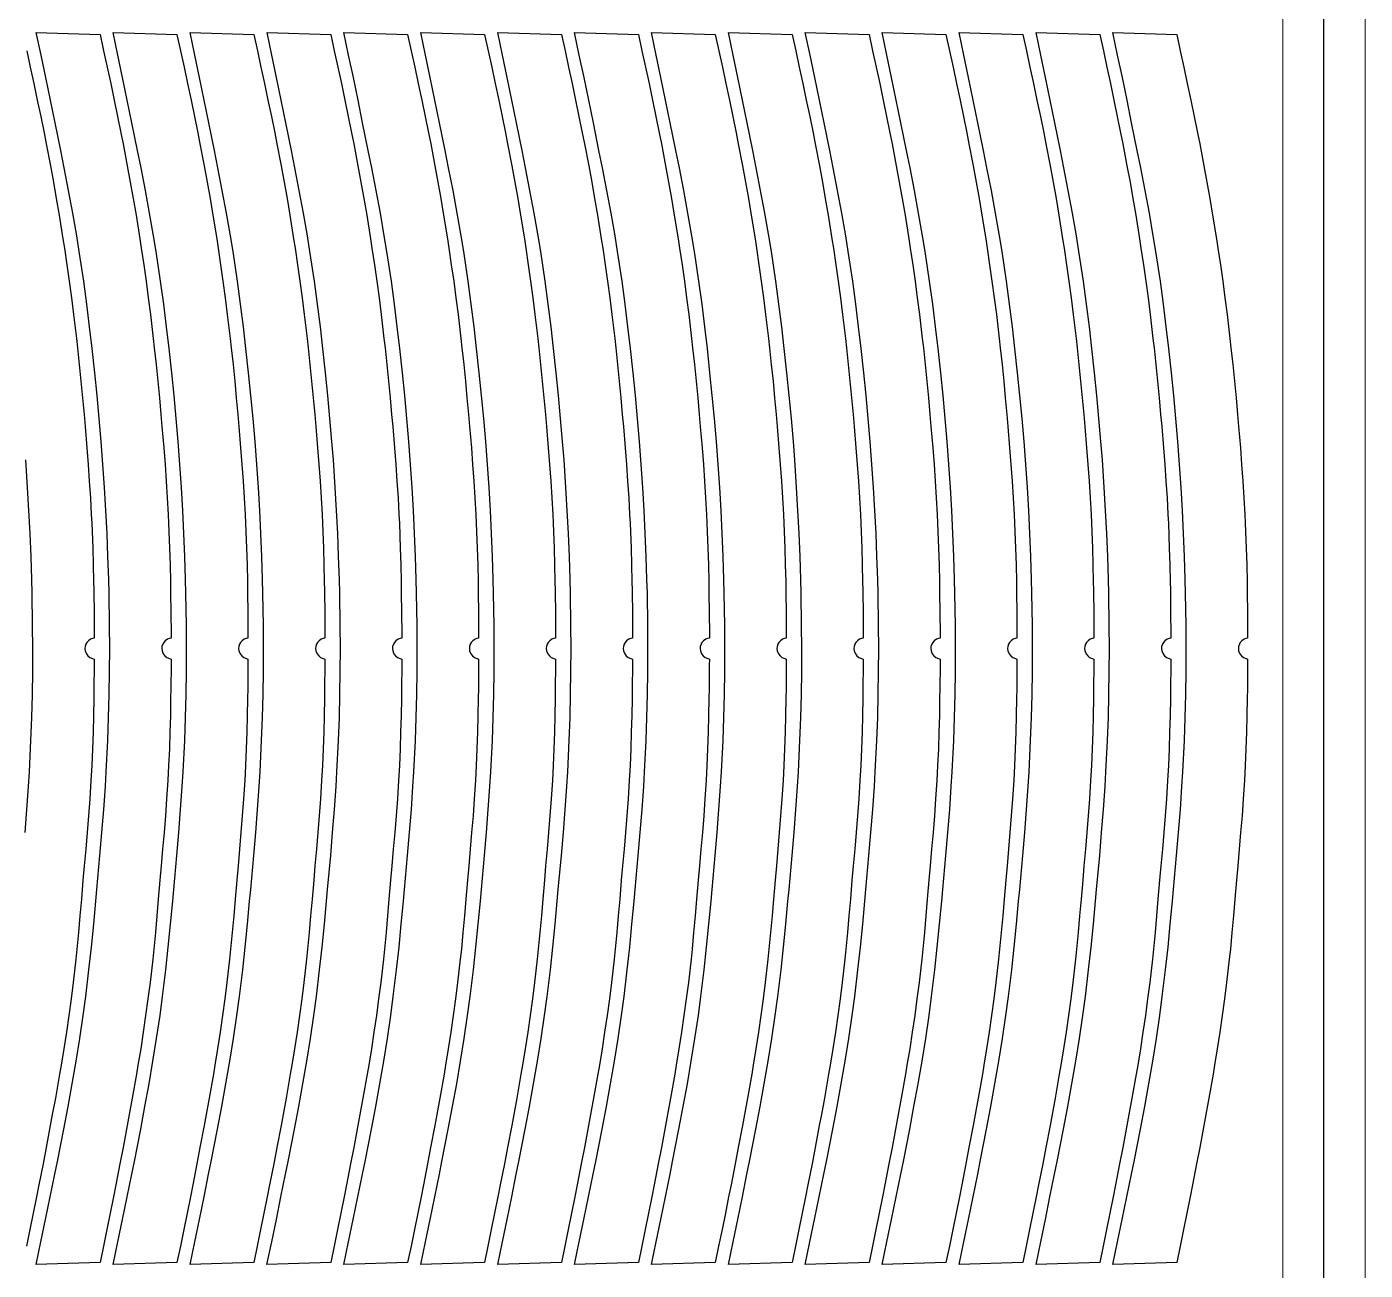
# Model space of a CAD drawing. Header units: millimetres. Extents: x -10628 to 24720, y -21829 to 4032.
# Drawn here: x 8700 to 9349, y -279 to 324 of the extents above; entities that cross this region are included whole.
import ezdxf
from ezdxf.enums import TextEntityAlignment as Align
from ezdxf.lldxf.tags import DXFTag

# ---------------------------------------------------------------- set-up
doc = ezdxf.new("R2010")
doc.units = ezdxf.units.MM
doc.layers.add('layer khung van cnc', color=7, linetype='Continuous', lineweight=25, true_color=0xfbf59b)
doc.layers.add('layer mau', color=7, linetype='Continuous')
doc.styles.add('Text Dim', font='arial.ttf')
tags = doc.linetypes.add('KVVIENMAY', pattern='A,46.311228,-10.280676,["KV VIỀN MÁY",Text Dim,S=10.028098,R=0,X=0,Y=-4.346144],-100.988212', length=157.580116).pattern_tags.tags
tags[6] = DXFTag(74, 10)

# ---------------------------------------------------------------- blocks, each defined once
blk = doc.blocks.new('khung van cnc')
at = {"lineweight": 5}
blk.add_lwpolyline([(-193, -99.44), (-193, 2370.56), (-223, 2400.56), (-1463, 2400.56), (-1493, 2370.56), (-1493, -99.44)], close=True, dxfattribs=at)
at = {"color": 1, "linetype": 'KVVIENMAY'}
blk.add_lwpolyline([(-511.88, -84.44), (-213, -84.44), (-213, 2370.56), (-228, 2385.56), (-1458.01, 2385.56), (-1473, 2370.56), (-1473, -84.44), (-1172.83, -84.44)], dxfattribs=at)
at = {"lineweight": 5}
blk.add_lwpolyline([(-513.55, -69.44), (-233, -69.44), (-233, 2370.56), (-1453, 2370.56), (-1453, -69.44), (-1173, -69.44)], dxfattribs=at)
at = {"layer": 'layer mau'}
for tag, p in [('ÁGF', (-518, -155.91)), ('TENFILE', (-518, -268.86)), ('TENFILE', (-518, -381.81)), ('TENFILE', (-518, -494.76))]:
    blk.add_attdef(tag, text='', height=30, dxfattribs=at).set_placement(p, align=Align.MIDDLE_CENTER)

msp = doc.modelspace()

# ---------------------------------------------------------------- linework, layer by layer
for points in [[(8737.537, 312.019), (8739.259, 304.088), (8740.965, 296.153), (8742.648, 288.214), (8744.3, 280.268), (8745.914, 272.315), (8746.958, 267.037), (8748.996, 256.379), (8750.46, 248.396), (8751.87, 240.403), (8753.227, 232.401), (8755.083, 220.873), (8755.777, 216.37), (8756.97, 208.342), (8758.107, 200.305), (8759.189, 192.261), (8760.217, 184.211), (8761.595, 172.646), (8762.107, 168.089), (8762.972, 160.02), (8763.79, 151.946), (8764.565, 143.867), (8765.301, 135.784), (8765.813, 129.93), (8766.673, 119.609), (8767.3, 111.516), (8767.877, 103.42), (8768.396, 95.321), (8768.847, 87.218), (8769.047, 83.095), (8769.521, 71.001), (8769.754, 62.888), (8769.932, 54.774), (8770.008, 50.448), (8770.156, 38.544), (8770.208, 30.429), (8770.213, 27.217), (8769.381, 27.102), (8768.452, 26.743), (8767.407, 26.037), (8766.641, 25.19), (8766.179, 24.401), (8765.804, 23.261), (8765.707, 22.293), (8765.849, 21.1), (8766.452, 19.655), (8767.218, 18.7), (8768.144, 17.988), (8769.456, 17.44), (8770.203, 17.17), (8770.193, 14.197), (8770.09, 2.851), (8770.022, -2.036), (8769.871, -10.152), (8769.665, -18.266), (8769.393, -26.378), (8769.044, -34.486), (8768.661, -41.693), (8768.081, -50.686), (8767.479, -58.779), (8766.822, -66.868), (8766.129, -74.955), (8765.42, -83.041), (8764.804, -90.096), (8764.022, -99.215), (8763.324, -107.301), (8762.598, -115.384), (8761.82, -123.462), (8761.322, -128.279), (8760.03, -139.593), (8759.01, -147.646), (8757.911, -155.688), (8756.739, -163.721), (8755.498, -171.743), (8754.191, -179.755), (8753.454, -184.109), (8751.403, -195.746), (8749.943, -203.729), (8748.971, -208.963), (8746.953, -219.683), (8745.427, -227.654), (8743.444, -237.812), (8742.298, -243.581), (8740.697, -251.537), (8739.077, -259.489), (8737.445, -267.439), (8735.807, -275.388), (8704.9, -276.347), (8707.171, -265.422), (8709.434, -254.494), (8711.68, -243.561), (8713.9, -232.622), (8715.149, -226.397), (8718.227, -210.714), (8720.303, -199.743), (8722.297, -188.757), (8724.191, -177.755), (8725.967, -166.736), (8727.606, -155.698), (8728.854, -146.49), (8730.418, -133.559), (8731.615, -122.463), (8732.718, -111.355), (8733.761, -100.24), (8734.285, -94.523), (8735.771, -78.003), (8736.719, -66.881), (8737.598, -55.755), (8738.381, -44.623), (8738.818, -37.538), (8739.575, -22.335), (8739.977, -11.18), (8740.256, -0.02), (8740.417, 11.143), (8740.465, 22.309), (8740.406, 33.474), (8740.153, 49.109), (8739.986, 55.801), (8739.632, 66.959), (8739.181, 78.113), (8738.631, 89.261), (8737.98, 100.403), (8737.063, 113.789), (8736.372, 122.666), (8735.418, 133.786), (8734.373, 144.898), (8733.243, 156.003), (8731.966, 167.715), (8730.754, 178.19), (8729.38, 189.268), (8727.893, 200.33), (8725.729, 214.826), (8724.49, 222.389), (8722.565, 233.382), (8720.523, 244.355), (8718.395, 255.314), (8716.722, 263.71), (8713.988, 277.199), (8711.741, 288.132), (8709.474, 299.06), (8707.194, 309.985), (8704.907, 320.909), (8735.807, 319.949)], [(8774.809, 312.019), (8776.531, 304.088), (8778.237, 296.153), (8779.92, 288.214), (8781.572, 280.268), (8783.186, 272.315), (8784.23, 267.037), (8786.269, 256.379), (8787.732, 248.396), (8789.142, 240.403), (8790.499, 232.401), (8792.356, 220.873), (8793.049, 216.37), (8794.242, 208.342), (8795.379, 200.305), (8796.462, 192.261), (8797.489, 184.211), (8798.867, 172.646), (8799.379, 168.089), (8800.244, 160.02), (8801.062, 151.946), (8801.837, 143.867), (8802.573, 135.784), (8803.085, 129.93), (8803.945, 119.609), (8804.572, 111.516), (8805.15, 103.42), (8805.668, 95.321), (8806.119, 87.218), (8806.319, 83.095), (8806.793, 71.001), (8807.026, 62.888), (8807.204, 54.774), (8807.28, 50.448), (8807.428, 38.544), (8807.48, 30.429), (8807.485, 27.217), (8806.654, 27.102), (8805.724, 26.743), (8804.679, 26.037), (8803.913, 25.19), (8803.451, 24.401), (8803.077, 23.261), (8802.98, 22.293), (8803.121, 21.1), (8803.725, 19.655), (8804.49, 18.7), (8805.416, 17.988), (8806.728, 17.44), (8807.475, 17.17), (8807.465, 14.197), (8807.362, 2.851), (8807.294, -2.036), (8807.143, -10.152), (8806.937, -18.266), (8806.665, -26.378), (8806.316, -34.486), (8805.933, -41.693), (8805.353, -50.686), (8804.751, -58.779), (8804.094, -66.868), (8803.401, -74.955), (8802.692, -83.041), (8802.076, -90.096), (8801.294, -99.215), (8800.596, -107.301), (8799.87, -115.384), (8799.092, -123.462), (8798.594, -128.279), (8797.302, -139.593), (8796.282, -147.646), (8795.183, -155.688), (8794.011, -163.721), (8792.77, -171.743), (8791.463, -179.755), (8790.726, -184.109), (8788.675, -195.746), (8787.216, -203.729), (8786.243, -208.963), (8784.225, -219.683), (8782.699, -227.654), (8780.717, -237.812), (8779.571, -243.581), (8777.969, -251.537), (8776.349, -259.489), (8774.717, -267.439), (8773.08, -275.388), (8742.173, -276.347), (8744.444, -265.422), (8746.706, -254.494), (8748.952, -243.561), (8751.172, -232.622), (8752.421, -226.397), (8755.5, -210.714), (8757.576, -199.743), (8759.57, -188.757), (8761.463, -177.755), (8763.239, -166.736), (8764.878, -155.698), (8766.126, -146.49), (8767.69, -133.559), (8768.888, -122.463), (8769.991, -111.355), (8771.033, -100.24), (8771.557, -94.523), (8773.043, -78.003), (8773.991, -66.881), (8774.87, -55.755), (8775.653, -44.623), (8776.09, -37.538), (8776.847, -22.335), (8777.25, -11.18), (8777.529, -0.02), (8777.689, 11.143), (8777.737, 22.309), (8777.678, 33.474), (8777.425, 49.109), (8777.258, 55.801), (8776.904, 66.959), (8776.453, 78.113), (8775.903, 89.261), (8775.252, 100.403), (8774.335, 113.789), (8773.644, 122.666), (8772.69, 133.786), (8771.645, 144.898), (8770.515, 156.003), (8769.239, 167.715), (8768.026, 178.19), (8766.652, 189.268), (8765.165, 200.33), (8763.001, 214.826), (8761.762, 222.389), (8759.837, 233.382), (8757.795, 244.355), (8755.667, 255.314), (8753.994, 263.71), (8751.261, 277.199), (8749.013, 288.132), (8746.746, 299.06), (8744.466, 309.985), (8742.179, 320.909), (8773.08, 319.949)], [(8812.081, 312.019), (8813.803, 304.088), (8815.509, 296.153), (8817.192, 288.214), (8818.844, 280.268), (8820.458, 272.315), (8821.502, 267.037), (8823.541, 256.379), (8825.004, 248.396), (8826.414, 240.403), (8827.771, 232.401), (8829.628, 220.873), (8830.321, 216.37), (8831.514, 208.342), (8832.651, 200.305), (8833.734, 192.261), (8834.761, 184.211), (8836.139, 172.646), (8836.651, 168.089), (8837.517, 160.02), (8838.334, 151.946), (8839.109, 143.867), (8839.845, 135.784), (8840.357, 129.93), (8841.217, 119.609), (8841.844, 111.516), (8842.422, 103.42), (8842.94, 95.321), (8843.391, 87.218), (8843.591, 83.095), (8844.065, 71.001), (8844.299, 62.888), (8844.476, 54.774), (8844.552, 50.448), (8844.7, 38.544), (8844.752, 30.429), (8844.757, 27.217), (8843.926, 27.102), (8842.996, 26.743), (8841.952, 26.037), (8841.186, 25.19), (8840.723, 24.401), (8840.349, 23.261), (8840.252, 22.293), (8840.393, 21.1), (8840.997, 19.655), (8841.762, 18.7), (8842.689, 17.988), (8844, 17.44), (8844.747, 17.17), (8844.737, 14.197), (8844.634, 2.851), (8844.566, -2.036), (8844.416, -10.152), (8844.21, -18.266), (8843.937, -26.378), (8843.588, -34.486), (8843.205, -41.693), (8842.625, -50.686), (8842.023, -58.779), (8841.366, -66.868), (8840.673, -74.955), (8839.964, -83.041), (8839.348, -90.096), (8838.566, -99.215), (8837.868, -107.301), (8837.142, -115.384), (8836.364, -123.462), (8835.866, -128.279), (8834.574, -139.593), (8833.554, -147.646), (8832.456, -155.688), (8831.284, -163.721), (8830.042, -171.743), (8828.735, -179.755), (8827.998, -184.109), (8825.947, -195.746), (8824.488, -203.729), (8823.515, -208.963), (8821.497, -219.683), (8819.971, -227.654), (8817.989, -237.812), (8816.843, -243.581), (8815.241, -251.537), (8813.621, -259.489), (8811.99, -267.439), (8810.352, -275.388), (8779.445, -276.347), (8781.716, -265.422), (8783.978, -254.494), (8786.224, -243.561), (8788.445, -232.622), (8789.693, -226.397), (8792.772, -210.714), (8794.848, -199.743), (8796.842, -188.757), (8798.735, -177.755), (8800.511, -166.736), (8802.15, -155.698), (8803.398, -146.49), (8804.962, -133.559), (8806.16, -122.463), (8807.263, -111.355), (8808.305, -100.24), (8808.829, -94.523), (8810.315, -78.003), (8811.264, -66.881), (8812.142, -55.755), (8812.925, -44.623), (8813.363, -37.538), (8814.12, -22.335), (8814.522, -11.18), (8814.801, -0.02), (8814.962, 11.143), (8815.01, 22.309), (8814.95, 33.474), (8814.697, 49.109), (8814.531, 55.801), (8814.177, 66.959), (8813.725, 78.113), (8813.175, 89.261), (8812.525, 100.403), (8811.607, 113.789), (8810.916, 122.666), (8809.962, 133.786), (8808.917, 144.898), (8807.787, 156.003), (8806.511, 167.715), (8805.298, 178.19), (8803.925, 189.268), (8802.437, 200.33), (8800.274, 214.826), (8799.034, 222.389), (8797.109, 233.382), (8795.067, 244.355), (8792.939, 255.314), (8791.266, 263.71), (8788.533, 277.199), (8786.286, 288.132), (8784.018, 299.06), (8781.738, 309.985), (8779.451, 320.909), (8810.352, 319.949)], [(8849.353, 312.019), (8851.075, 304.088), (8852.781, 296.153), (8854.465, 288.214), (8856.117, 280.268), (8857.73, 272.315), (8858.775, 267.037), (8860.813, 256.379), (8862.276, 248.396), (8863.687, 240.403), (8865.043, 232.401), (8866.9, 220.873), (8867.594, 216.37), (8868.786, 208.342), (8869.924, 200.305), (8871.006, 192.261), (8872.033, 184.211), (8873.412, 172.646), (8873.923, 168.089), (8874.789, 160.02), (8875.606, 151.946), (8876.381, 143.867), (8877.117, 135.784), (8877.629, 129.93), (8878.489, 119.609), (8879.117, 111.516), (8879.694, 103.42), (8880.212, 95.321), (8880.663, 87.218), (8880.864, 83.095), (8881.337, 71.001), (8881.571, 62.888), (8881.749, 54.774), (8881.824, 50.448), (8881.972, 38.544), (8882.024, 30.429), (8882.029, 27.217), (8881.198, 27.102), (8880.268, 26.743), (8879.224, 26.037), (8878.458, 25.19), (8877.996, 24.401), (8877.621, 23.261), (8877.524, 22.293), (8877.665, 21.1), (8878.269, 19.655), (8879.034, 18.7), (8879.961, 17.988), (8881.273, 17.44), (8882.02, 17.17), (8882.01, 14.197), (8881.906, 2.851), (8881.838, -2.036), (8881.688, -10.152), (8881.482, -18.266), (8881.209, -26.378), (8880.861, -34.486), (8880.477, -41.693), (8879.897, -50.686), (8879.295, -58.779), (8878.638, -66.868), (8877.945, -74.955), (8877.236, -83.041), (8876.62, -90.096), (8875.839, -99.215), (8875.141, -107.301), (8874.414, -115.384), (8873.636, -123.462), (8873.138, -128.279), (8871.846, -139.593), (8870.826, -147.646), (8869.728, -155.688), (8868.556, -163.721), (8867.314, -171.743), (8866.007, -179.755), (8865.27, -184.109), (8863.219, -195.746), (8861.76, -203.729), (8860.788, -208.963), (8858.769, -219.683), (8857.243, -227.654), (8855.261, -237.812), (8854.115, -243.581), (8852.513, -251.537), (8850.893, -259.489), (8849.262, -267.439), (8847.624, -275.388), (8816.717, -276.347), (8818.988, -265.422), (8821.251, -254.494), (8823.496, -243.561), (8825.717, -232.622), (8826.965, -226.397), (8830.044, -210.714), (8832.12, -199.743), (8834.114, -188.757), (8836.008, -177.755), (8837.783, -166.736), (8839.422, -155.698), (8840.671, -146.49), (8842.234, -133.559), (8843.432, -122.463), (8844.535, -111.355), (8845.578, -100.24), (8846.102, -94.523), (8847.587, -78.003), (8848.536, -66.881), (8849.414, -55.755), (8850.197, -44.623), (8850.635, -37.538), (8851.392, -22.335), (8851.794, -11.18), (8852.073, -0.02), (8852.234, 11.143), (8852.282, 22.309), (8852.223, 33.474), (8851.969, 49.109), (8851.803, 55.801), (8851.449, 66.959), (8850.998, 78.113), (8850.447, 89.261), (8849.797, 100.403), (8848.879, 113.789), (8848.189, 122.666), (8847.235, 133.786), (8846.189, 144.898), (8845.059, 156.003), (8843.783, 167.715), (8842.57, 178.19), (8841.197, 189.268), (8839.71, 200.33), (8837.546, 214.826), (8836.306, 222.389), (8834.381, 233.382), (8832.34, 244.355), (8830.211, 255.314), (8828.539, 263.71), (8825.805, 277.199), (8823.558, 288.132), (8821.291, 299.06), (8819.01, 309.985), (8816.723, 320.909), (8847.624, 319.949)], [(8886.626, 312.019), (8888.347, 304.088), (8890.054, 296.153), (8891.737, 288.214), (8893.389, 280.268), (8895.002, 272.315), (8896.047, 267.037), (8898.085, 256.379), (8899.548, 248.396), (8900.959, 240.403), (8902.316, 232.401), (8904.172, 220.873), (8904.866, 216.37), (8906.058, 208.342), (8907.196, 200.305), (8908.278, 192.261), (8909.306, 184.211), (8910.684, 172.646), (8911.196, 168.089), (8912.061, 160.02), (8912.879, 151.946), (8913.653, 143.867), (8914.39, 135.784), (8914.901, 129.93), (8915.761, 119.609), (8916.389, 111.516), (8916.966, 103.42), (8917.485, 95.321), (8917.935, 87.218), (8918.136, 83.095), (8918.609, 71.001), (8918.843, 62.888), (8919.021, 54.774), (8919.096, 50.448), (8919.245, 38.544), (8919.297, 30.429), (8919.301, 27.217), (8918.47, 27.102), (8917.54, 26.743), (8916.496, 26.037), (8915.73, 25.19), (8915.268, 24.401), (8914.893, 23.261), (8914.796, 22.293), (8914.938, 21.1), (8915.541, 19.655), (8916.307, 18.7), (8917.233, 17.988), (8918.545, 17.44), (8919.292, 17.17), (8919.282, 14.197), (8919.179, 2.851), (8919.11, -2.036), (8918.96, -10.152), (8918.754, -18.266), (8918.482, -26.378), (8918.133, -34.486), (8917.749, -41.693), (8917.169, -50.686), (8916.568, -58.779), (8915.91, -66.868), (8915.218, -74.955), (8914.509, -83.041), (8913.892, -90.096), (8913.111, -99.215), (8912.413, -107.301), (8911.686, -115.384), (8910.909, -123.462), (8910.41, -128.279), (8909.119, -139.593), (8908.098, -147.646), (8907, -155.688), (8905.828, -163.721), (8904.586, -171.743), (8903.279, -179.755), (8902.542, -184.109), (8900.491, -195.746), (8899.032, -203.729), (8898.06, -208.963), (8896.042, -219.683), (8894.515, -227.654), (8892.533, -237.812), (8891.387, -243.581), (8889.785, -251.537), (8888.166, -259.489), (8886.534, -267.439), (8884.896, -275.388), (8853.989, -276.347), (8856.26, -265.422), (8858.523, -254.494), (8860.768, -243.561), (8862.989, -232.622), (8864.237, -226.397), (8867.316, -210.714), (8869.392, -199.743), (8871.386, -188.757), (8873.28, -177.755), (8875.055, -166.736), (8876.695, -155.698), (8877.943, -146.49), (8879.507, -133.559), (8880.704, -122.463), (8881.807, -111.355), (8882.85, -100.24), (8883.374, -94.523), (8884.859, -78.003), (8885.808, -66.881), (8886.686, -55.755), (8887.47, -44.623), (8887.907, -37.538), (8888.664, -22.335), (8889.066, -11.18), (8889.345, -0.02), (8889.506, 11.143), (8889.554, 22.309), (8889.495, 33.474), (8889.241, 49.109), (8889.075, 55.801), (8888.721, 66.959), (8888.27, 78.113), (8887.72, 89.261), (8887.069, 100.403), (8886.152, 113.789), (8885.461, 122.666), (8884.507, 133.786), (8883.461, 144.898), (8882.332, 156.003), (8881.055, 167.715), (8879.842, 178.19), (8878.469, 189.268), (8876.982, 200.33), (8874.818, 214.826), (8873.578, 222.389), (8871.653, 233.382), (8869.612, 244.355), (8867.483, 255.314), (8865.811, 263.71), (8863.077, 277.199), (8860.83, 288.132), (8858.563, 299.06), (8856.282, 309.985), (8853.995, 320.909), (8884.896, 319.949)], [(8923.898, 312.019), (8925.62, 304.088), (8927.326, 296.153), (8929.009, 288.214), (8930.661, 280.268), (8932.274, 272.315), (8933.319, 267.037), (8935.357, 256.379), (8936.821, 248.396), (8938.231, 240.403), (8939.588, 232.401), (8941.444, 220.873), (8942.138, 216.37), (8943.33, 208.342), (8944.468, 200.305), (8945.55, 192.261), (8946.578, 184.211), (8947.956, 172.646), (8948.468, 168.089), (8949.333, 160.02), (8950.151, 151.946), (8950.925, 143.867), (8951.662, 135.784), (8952.174, 129.93), (8953.033, 119.609), (8953.661, 111.516), (8954.238, 103.42), (8954.757, 95.321), (8955.207, 87.218), (8955.408, 83.095), (8955.882, 71.001), (8956.115, 62.888), (8956.293, 54.774), (8956.368, 50.448), (8956.517, 38.544), (8956.569, 30.429), (8956.574, 27.217), (8955.742, 27.102), (8954.813, 26.743), (8953.768, 26.037), (8953.002, 25.19), (8952.54, 24.401), (8952.165, 23.261), (8952.068, 22.293), (8952.21, 21.1), (8952.813, 19.655), (8953.579, 18.7), (8954.505, 17.988), (8955.817, 17.44), (8956.564, 17.17), (8956.554, 14.197), (8956.451, 2.851), (8956.383, -2.036), (8956.232, -10.152), (8956.026, -18.266), (8955.754, -26.378), (8955.405, -34.486), (8955.022, -41.693), (8954.442, -50.686), (8953.84, -58.779), (8953.183, -66.868), (8952.49, -74.955), (8951.781, -83.041), (8951.164, -90.096), (8950.383, -99.215), (8949.685, -107.301), (8948.959, -115.384), (8948.181, -123.462), (8947.682, -128.279), (8946.391, -139.593), (8945.371, -147.646), (8944.272, -155.688), (8943.1, -163.721), (8941.858, -171.743), (8940.552, -179.755), (8939.815, -184.109), (8937.764, -195.746), (8936.304, -203.729), (8935.332, -208.963), (8933.314, -219.683), (8931.788, -227.654), (8929.805, -237.812), (8928.659, -243.581), (8927.058, -251.537), (8925.438, -259.489), (8923.806, -267.439), (8922.168, -275.388), (8891.261, -276.347), (8893.532, -265.422), (8895.795, -254.494), (8898.041, -243.561), (8900.261, -232.622), (8901.509, -226.397), (8904.588, -210.714), (8906.664, -199.743), (8908.658, -188.757), (8910.552, -177.755), (8912.328, -166.736), (8913.967, -155.698), (8915.215, -146.49), (8916.779, -133.559), (8917.976, -122.463), (8919.079, -111.355), (8920.122, -100.24), (8920.646, -94.523), (8922.131, -78.003), (8923.08, -66.881), (8923.959, -55.755), (8924.742, -44.623), (8925.179, -37.538), (8925.936, -22.335), (8926.338, -11.18), (8926.617, -0.02), (8926.778, 11.143), (8926.826, 22.309), (8926.767, 33.474), (8926.514, 49.109), (8926.347, 55.801), (8925.993, 66.959), (8925.542, 78.113), (8924.992, 89.261), (8924.341, 100.403), (8923.424, 113.789), (8922.733, 122.666), (8921.779, 133.786), (8920.734, 144.898), (8919.604, 156.003), (8918.327, 167.715), (8917.114, 178.19), (8915.741, 189.268), (8914.254, 200.33), (8912.09, 214.826), (8910.851, 222.389), (8908.925, 233.382), (8906.884, 244.355), (8904.756, 255.314), (8903.083, 263.71), (8900.349, 277.199), (8898.102, 288.132), (8895.835, 299.06), (8893.555, 309.985), (8891.268, 320.909), (8922.168, 319.949)], [(8961.17, 312.019), (8962.892, 304.088), (8964.598, 296.153), (8966.281, 288.214), (8967.933, 280.268), (8969.547, 272.315), (8970.591, 267.037), (8972.629, 256.379), (8974.093, 248.396), (8975.503, 240.403), (8976.86, 232.401), (8978.717, 220.873), (8979.41, 216.37), (8980.603, 208.342), (8981.74, 200.305), (8982.822, 192.261), (8983.85, 184.211), (8985.228, 172.646), (8985.74, 168.089), (8986.605, 160.02), (8987.423, 151.946), (8988.198, 143.867), (8988.934, 135.784), (8989.446, 129.93), (8990.306, 119.609), (8990.933, 111.516), (8991.51, 103.42), (8992.029, 95.321), (8992.48, 87.218), (8992.68, 83.095), (8993.154, 71.001), (8993.387, 62.888), (8993.565, 54.774), (8993.641, 50.448), (8993.789, 38.544), (8993.841, 30.429), (8993.846, 27.217), (8993.014, 27.102), (8992.085, 26.743), (8991.04, 26.037), (8990.274, 25.19), (8989.812, 24.401), (8989.438, 23.261), (8989.34, 22.293), (8989.482, 21.1), (8990.086, 19.655), (8990.851, 18.7), (8991.777, 17.988), (8993.089, 17.44), (8993.836, 17.17), (8993.826, 14.197), (8993.723, 2.851), (8993.655, -2.036), (8993.504, -10.152), (8993.298, -18.266), (8993.026, -26.378), (8992.677, -34.486), (8992.294, -41.693), (8991.714, -50.686), (8991.112, -58.779), (8990.455, -66.868), (8989.762, -74.955), (8989.053, -83.041), (8988.437, -90.096), (8987.655, -99.215), (8986.957, -107.301), (8986.231, -115.384), (8985.453, -123.462), (8984.955, -128.279), (8983.663, -139.593), (8982.643, -147.646), (8981.544, -155.688), (8980.372, -163.721), (8979.131, -171.743), (8977.824, -179.755), (8977.087, -184.109), (8975.036, -195.746), (8973.576, -203.729), (8972.604, -208.963), (8970.586, -219.683), (8969.06, -227.654), (8967.077, -237.812), (8965.931, -243.581), (8964.33, -251.537), (8962.71, -259.489), (8961.078, -267.439), (8959.44, -275.388), (8928.533, -276.347), (8930.804, -265.422), (8933.067, -254.494), (8935.313, -243.561), (8937.533, -232.622), (8938.782, -226.397), (8941.86, -210.714), (8943.937, -199.743), (8945.93, -188.757), (8947.824, -177.755), (8949.6, -166.736), (8951.239, -155.698), (8952.487, -146.49), (8954.051, -133.559), (8955.249, -122.463), (8956.352, -111.355), (8957.394, -100.24), (8957.918, -94.523), (8959.404, -78.003), (8960.352, -66.881), (8961.231, -55.755), (8962.014, -44.623), (8962.451, -37.538), (8963.208, -22.335), (8963.611, -11.18), (8963.889, -0.02), (8964.05, 11.143), (8964.098, 22.309), (8964.039, 33.474), (8963.786, 49.109), (8963.619, 55.801), (8963.265, 66.959), (8962.814, 78.113), (8962.264, 89.261), (8961.613, 100.403), (8960.696, 113.789), (8960.005, 122.666), (8959.051, 133.786), (8958.006, 144.898), (8956.876, 156.003), (8955.6, 167.715), (8954.387, 178.19), (8953.013, 189.268), (8951.526, 200.33), (8949.362, 214.826), (8948.123, 222.389), (8946.198, 233.382), (8944.156, 244.355), (8942.028, 255.314), (8940.355, 263.71), (8937.621, 277.199), (8935.374, 288.132), (8933.107, 299.06), (8930.827, 309.985), (8928.54, 320.909), (8959.44, 319.949)], [(8998.442, 312.019), (9000.164, 304.088), (9001.87, 296.153), (9003.553, 288.214), (9005.205, 280.268), (9006.819, 272.315), (9007.863, 267.037), (9009.902, 256.379), (9011.365, 248.396), (9012.775, 240.403), (9014.132, 232.401), (9015.989, 220.873), (9016.682, 216.37), (9017.875, 208.342), (9019.012, 200.305), (9020.095, 192.261), (9021.122, 184.211), (9022.5, 172.646), (9023.012, 168.089), (9023.877, 160.02), (9024.695, 151.946), (9025.47, 143.867), (9026.206, 135.784), (9026.718, 129.93), (9027.578, 119.609), (9028.205, 111.516), (9028.783, 103.42), (9029.301, 95.321), (9029.752, 87.218), (9029.952, 83.095), (9030.426, 71.001), (9030.659, 62.888), (9030.837, 54.774), (9030.913, 50.448), (9031.061, 38.544), (9031.113, 30.429), (9031.118, 27.217), (9030.287, 27.102), (9029.357, 26.743), (9028.313, 26.037), (9027.546, 25.19), (9027.084, 24.401), (9026.71, 23.261), (9026.613, 22.293), (9026.754, 21.1), (9027.358, 19.655), (9028.123, 18.7), (9029.049, 17.988), (9030.361, 17.44), (9031.108, 17.17), (9031.098, 14.197), (9030.995, 2.851), (9030.927, -2.036), (9030.776, -10.152), (9030.57, -18.266), (9030.298, -26.378), (9029.949, -34.486), (9029.566, -41.693), (9028.986, -50.686), (9028.384, -58.779), (9027.727, -66.868), (9027.034, -74.955), (9026.325, -83.041), (9025.709, -90.096), (9024.927, -99.215), (9024.229, -107.301), (9023.503, -115.384), (9022.725, -123.462), (9022.227, -128.279), (9020.935, -139.593), (9019.915, -147.646), (9018.817, -155.688), (9017.644, -163.721), (9016.403, -171.743), (9015.096, -179.755), (9014.359, -184.109), (9012.308, -195.746), (9010.849, -203.729), (9009.876, -208.963), (9007.858, -219.683), (9006.332, -227.654), (9004.35, -237.812), (9003.204, -243.581), (9001.602, -251.537), (8999.982, -259.489), (8998.35, -267.439), (8996.713, -275.388), (8965.806, -276.347), (8968.077, -265.422), (8970.339, -254.494), (8972.585, -243.561), (8974.806, -232.622), (8976.054, -226.397), (8979.133, -210.714), (8981.209, -199.743), (8983.203, -188.757), (8985.096, -177.755), (8986.872, -166.736), (8988.511, -155.698), (8989.759, -146.49), (8991.323, -133.559), (8992.521, -122.463), (8993.624, -111.355), (8994.666, -100.24), (8995.19, -94.523), (8996.676, -78.003), (8997.624, -66.881), (8998.503, -55.755), (8999.286, -44.623), (8999.724, -37.538), (9000.481, -22.335), (9000.883, -11.18), (9001.162, -0.02), (9001.322, 11.143), (9001.371, 22.309), (9001.311, 33.474), (9001.058, 49.109), (9000.892, 55.801), (9000.537, 66.959), (9000.086, 78.113), (8999.536, 89.261), (8998.886, 100.403), (8997.968, 113.789), (8997.277, 122.666), (8996.323, 133.786), (8995.278, 144.898), (8994.148, 156.003), (8992.872, 167.715), (8991.659, 178.19), (8990.285, 189.268), (8988.798, 200.33), (8986.634, 214.826), (8985.395, 222.389), (8983.47, 233.382), (8981.428, 244.355), (8979.3, 255.314), (8977.627, 263.71), (8974.894, 277.199), (8972.646, 288.132), (8970.379, 299.06), (8968.099, 309.985), (8965.812, 320.909), (8996.713, 319.949)], [(9035.714, 312.019), (9037.436, 304.088), (9039.142, 296.153), (9040.825, 288.214), (9042.478, 280.268), (9044.091, 272.315), (9045.135, 267.037), (9047.174, 256.379), (9048.637, 248.396), (9050.048, 240.403), (9051.404, 232.401), (9053.261, 220.873), (9053.954, 216.37), (9055.147, 208.342), (9056.284, 200.305), (9057.367, 192.261), (9058.394, 184.211), (9059.773, 172.646), (9060.284, 168.089), (9061.15, 160.02), (9061.967, 151.946), (9062.742, 143.867), (9063.478, 135.784), (9063.99, 129.93), (9064.85, 119.609), (9065.477, 111.516), (9066.055, 103.42), (9066.573, 95.321), (9067.024, 87.218), (9067.225, 83.095), (9067.698, 71.001), (9067.932, 62.888), (9068.109, 54.774), (9068.185, 50.448), (9068.333, 38.544), (9068.385, 30.429), (9068.39, 27.217), (9067.559, 27.102), (9066.629, 26.743), (9065.585, 26.037), (9064.819, 25.19), (9064.356, 24.401), (9063.982, 23.261), (9063.885, 22.293), (9064.026, 21.1), (9064.63, 19.655), (9065.395, 18.7), (9066.322, 17.988), (9067.633, 17.44), (9068.38, 17.17), (9068.371, 14.197), (9068.267, 2.851), (9068.199, -2.036), (9068.049, -10.152), (9067.843, -18.266), (9067.57, -26.378), (9067.221, -34.486), (9066.838, -41.693), (9066.258, -50.686), (9065.656, -58.779), (9064.999, -66.868), (9064.306, -74.955), (9063.597, -83.041), (9062.981, -90.096), (9062.199, -99.215), (9061.502, -107.301), (9060.775, -115.384), (9059.997, -123.462), (9059.499, -128.279), (9058.207, -139.593), (9057.187, -147.646), (9056.089, -155.688), (9054.917, -163.721), (9053.675, -171.743), (9052.368, -179.755), (9051.631, -184.109), (9049.58, -195.746), (9048.121, -203.729), (9047.148, -208.963), (9045.13, -219.683), (9043.604, -227.654), (9041.622, -237.812), (9040.476, -243.581), (9038.874, -251.537), (9037.254, -259.489), (9035.623, -267.439), (9033.985, -275.388), (9003.078, -276.347), (9005.349, -265.422), (9007.611, -254.494), (9009.857, -243.561), (9012.078, -232.622), (9013.326, -226.397), (9016.405, -210.714), (9018.481, -199.743), (9020.475, -188.757), (9022.369, -177.755), (9024.144, -166.736), (9025.783, -155.698), (9027.032, -146.49), (9028.595, -133.559), (9029.793, -122.463), (9030.896, -111.355), (9031.939, -100.24), (9032.462, -94.523), (9033.948, -78.003), (9034.897, -66.881), (9035.775, -55.755), (9036.558, -44.623), (9036.996, -37.538), (9037.753, -22.335), (9038.155, -11.18), (9038.434, -0.02), (9038.595, 11.143), (9038.643, 22.309), (9038.583, 33.474), (9038.33, 49.109), (9038.164, 55.801), (9037.81, 66.959), (9037.358, 78.113), (9036.808, 89.261), (9036.158, 100.403), (9035.24, 113.789), (9034.549, 122.666), (9033.596, 133.786), (9032.55, 144.898), (9031.42, 156.003), (9030.144, 167.715), (9028.931, 178.19), (9027.558, 189.268), (9026.07, 200.33), (9023.907, 214.826), (9022.667, 222.389), (9020.742, 233.382), (9018.7, 244.355), (9016.572, 255.314), (9014.899, 263.71), (9012.166, 277.199), (9009.919, 288.132), (9007.651, 299.06), (9005.371, 309.985), (9003.084, 320.909), (9033.985, 319.949)], [(9072.986, 312.019), (9074.708, 304.088), (9076.414, 296.153), (9078.098, 288.214), (9079.75, 280.268), (9081.363, 272.315), (9082.408, 267.037), (9084.446, 256.379), (9085.909, 248.396), (9087.32, 240.403), (9088.676, 232.401), (9090.533, 220.873), (9091.227, 216.37), (9092.419, 208.342), (9093.557, 200.305), (9094.639, 192.261), (9095.666, 184.211), (9097.045, 172.646), (9097.556, 168.089), (9098.422, 160.02), (9099.239, 151.946), (9100.014, 143.867), (9100.751, 135.784), (9101.262, 129.93), (9102.122, 119.609), (9102.75, 111.516), (9103.327, 103.42), (9103.845, 95.321), (9104.296, 87.218), (9104.497, 83.095), (9104.97, 71.001), (9105.204, 62.888), (9105.382, 54.774), (9105.457, 50.448), (9105.605, 38.544), (9105.657, 30.429), (9105.662, 27.217), (9104.831, 27.102), (9103.901, 26.743), (9102.857, 26.037), (9102.091, 25.19), (9101.629, 24.401), (9101.254, 23.261), (9101.157, 22.293), (9101.298, 21.1), (9101.902, 19.655), (9102.667, 18.7), (9103.594, 17.988), (9104.906, 17.44), (9105.653, 17.17), (9105.643, 14.197), (9105.54, 2.851), (9105.471, -2.036), (9105.321, -10.152), (9105.115, -18.266), (9104.842, -26.378), (9104.494, -34.486), (9104.11, -41.693), (9103.53, -50.686), (9102.928, -58.779), (9102.271, -66.868), (9101.578, -74.955), (9100.869, -83.041), (9100.253, -90.096), (9099.472, -99.215), (9098.774, -107.301), (9098.047, -115.384), (9097.269, -123.462), (9096.771, -128.279), (9095.479, -139.593), (9094.459, -147.646), (9093.361, -155.688), (9092.189, -163.721), (9090.947, -171.743), (9089.64, -179.755), (9088.903, -184.109), (9086.852, -195.746), (9085.393, -203.729), (9084.421, -208.963), (9082.403, -219.683), (9080.876, -227.654), (9078.894, -237.812), (9077.748, -243.581), (9076.146, -251.537), (9074.526, -259.489), (9072.895, -267.439), (9071.257, -275.388), (9040.35, -276.347), (9042.621, -265.422), (9044.884, -254.494), (9047.129, -243.561), (9049.35, -232.622), (9050.598, -226.397), (9053.677, -210.714), (9055.753, -199.743), (9057.747, -188.757), (9059.641, -177.755), (9061.416, -166.736), (9063.056, -155.698), (9064.304, -146.49), (9065.867, -133.559), (9067.065, -122.463), (9068.168, -111.355), (9069.211, -100.24), (9069.735, -94.523), (9071.22, -78.003), (9072.169, -66.881), (9073.047, -55.755), (9073.831, -44.623), (9074.268, -37.538), (9075.025, -22.335), (9075.427, -11.18), (9075.706, -0.02), (9075.867, 11.143), (9075.915, 22.309), (9075.856, 33.474), (9075.602, 49.109), (9075.436, 55.801), (9075.082, 66.959), (9074.631, 78.113), (9074.08, 89.261), (9073.43, 100.403), (9072.512, 113.789), (9071.822, 122.666), (9070.868, 133.786), (9069.822, 144.898), (9068.692, 156.003), (9067.416, 167.715), (9066.203, 178.19), (9064.83, 189.268), (9063.343, 200.33), (9061.179, 214.826), (9059.939, 222.389), (9058.014, 233.382), (9055.973, 244.355), (9053.844, 255.314), (9052.172, 263.71), (9049.438, 277.199), (9047.191, 288.132), (9044.924, 299.06), (9042.643, 309.985), (9040.356, 320.909), (9071.257, 319.949)], [(9110.259, 312.019), (9111.98, 304.088), (9113.687, 296.153), (9115.37, 288.214), (9117.022, 280.268), (9118.635, 272.315), (9119.68, 267.037), (9121.718, 256.379), (9123.182, 248.396), (9124.592, 240.403), (9125.949, 232.401), (9127.805, 220.873), (9128.499, 216.37), (9129.691, 208.342), (9130.829, 200.305), (9131.911, 192.261), (9132.939, 184.211), (9134.317, 172.646), (9134.829, 168.089), (9135.694, 160.02), (9136.512, 151.946), (9137.286, 143.867), (9138.023, 135.784), (9138.534, 129.93), (9139.394, 119.609), (9140.022, 111.516), (9140.599, 103.42), (9141.118, 95.321), (9141.568, 87.218), (9141.769, 83.095), (9142.242, 71.001), (9142.476, 62.888), (9142.654, 54.774), (9142.729, 50.448), (9142.878, 38.544), (9142.93, 30.429), (9142.934, 27.217), (9142.103, 27.102), (9141.173, 26.743), (9140.129, 26.037), (9139.363, 25.19), (9138.901, 24.401), (9138.526, 23.261), (9138.429, 22.293), (9138.571, 21.1), (9139.174, 19.655), (9139.94, 18.7), (9140.866, 17.988), (9142.178, 17.44), (9142.925, 17.17), (9142.915, 14.197), (9142.812, 2.851), (9142.743, -2.036), (9142.593, -10.152), (9142.387, -18.266), (9142.115, -26.378), (9141.766, -34.486), (9141.382, -41.693), (9140.803, -50.686), (9140.201, -58.779), (9139.543, -66.868), (9138.851, -74.955), (9138.142, -83.041), (9137.525, -90.096), (9136.744, -99.215), (9136.046, -107.301), (9135.32, -115.384), (9134.542, -123.462), (9134.043, -128.279), (9132.752, -139.593), (9131.731, -147.646), (9130.633, -155.688), (9129.461, -163.721), (9128.219, -171.743), (9126.912, -179.755), (9126.175, -184.109), (9124.125, -195.746), (9122.665, -203.729), (9121.693, -208.963), (9119.675, -219.683), (9118.148, -227.654), (9116.166, -237.812), (9115.02, -243.581), (9113.418, -251.537), (9111.799, -259.489), (9110.167, -267.439), (9108.529, -275.388), (9077.622, -276.347), (9079.893, -265.422), (9082.156, -254.494), (9084.402, -243.561), (9086.622, -232.622), (9087.87, -226.397), (9090.949, -210.714), (9093.025, -199.743), (9095.019, -188.757), (9096.913, -177.755), (9098.688, -166.736), (9100.328, -155.698), (9101.576, -146.49), (9103.14, -133.559), (9104.337, -122.463), (9105.44, -111.355), (9106.483, -100.24), (9107.007, -94.523), (9108.492, -78.003), (9109.441, -66.881), (9110.319, -55.755), (9111.103, -44.623), (9111.54, -37.538), (9112.297, -22.335), (9112.699, -11.18), (9112.978, -0.02), (9113.139, 11.143), (9113.187, 22.309), (9113.128, 33.474), (9112.874, 49.109), (9112.708, 55.801), (9112.354, 66.959), (9111.903, 78.113), (9111.353, 89.261), (9110.702, 100.403), (9109.785, 113.789), (9109.094, 122.666), (9108.14, 133.786), (9107.094, 144.898), (9105.965, 156.003), (9104.688, 167.715), (9103.475, 178.19), (9102.102, 189.268), (9100.615, 200.33), (9098.451, 214.826), (9097.212, 222.389), (9095.286, 233.382), (9093.245, 244.355), (9091.116, 255.314), (9089.444, 263.71), (9086.71, 277.199), (9084.463, 288.132), (9082.196, 299.06), (9079.915, 309.985), (9077.628, 320.909), (9108.529, 319.949)], [(9147.531, 312.019), (9149.253, 304.088), (9150.959, 296.153), (9152.642, 288.214), (9154.294, 280.268), (9155.908, 272.315), (9156.952, 267.037), (9158.99, 256.379), (9160.454, 248.396), (9161.864, 240.403), (9163.221, 232.401), (9165.077, 220.873), (9165.771, 216.37), (9166.963, 208.342), (9168.101, 200.305), (9169.183, 192.261), (9170.211, 184.211), (9171.589, 172.646), (9172.101, 168.089), (9172.966, 160.02), (9173.784, 151.946), (9174.559, 143.867), (9175.295, 135.784), (9175.807, 129.93), (9176.666, 119.609), (9177.294, 111.516), (9177.871, 103.42), (9178.39, 95.321), (9178.841, 87.218), (9179.041, 83.095), (9179.515, 71.001), (9179.748, 62.888), (9179.926, 54.774), (9180.002, 50.448), (9180.15, 38.544), (9180.202, 30.429), (9180.207, 27.217), (9179.375, 27.102), (9178.446, 26.743), (9177.401, 26.037), (9176.635, 25.19), (9176.173, 24.401), (9175.798, 23.261), (9175.701, 22.293), (9175.843, 21.1), (9176.446, 19.655), (9177.212, 18.7), (9178.138, 17.988), (9179.45, 17.44), (9180.197, 17.17), (9180.187, 14.197), (9180.084, 2.851), (9180.016, -2.036), (9179.865, -10.152), (9179.659, -18.266), (9179.387, -26.378), (9179.038, -34.486), (9178.655, -41.693), (9178.075, -50.686), (9177.473, -58.779), (9176.816, -66.868), (9176.123, -74.955), (9175.414, -83.041), (9174.798, -90.096), (9174.016, -99.215), (9173.318, -107.301), (9172.592, -115.384), (9171.814, -123.462), (9171.316, -128.279), (9170.024, -139.593), (9169.004, -147.646), (9167.905, -155.688), (9166.733, -163.721), (9165.491, -171.743), (9164.185, -179.755), (9163.448, -184.109), (9161.397, -195.746), (9159.937, -203.729), (9158.965, -208.963), (9156.947, -219.683), (9155.421, -227.654), (9153.438, -237.812), (9152.292, -243.581), (9150.691, -251.537), (9149.071, -259.489), (9147.439, -267.439), (9145.801, -275.388), (9114.894, -276.347), (9117.165, -265.422), (9119.428, -254.494), (9121.674, -243.561), (9123.894, -232.622), (9125.143, -226.397), (9128.221, -210.714), (9130.297, -199.743), (9132.291, -188.757), (9134.185, -177.755), (9135.961, -166.736), (9137.6, -155.698), (9138.848, -146.49), (9140.412, -133.559), (9141.609, -122.463), (9142.712, -111.355), (9143.755, -100.24), (9144.279, -94.523), (9145.765, -78.003), (9146.713, -66.881), (9147.592, -55.755), (9148.375, -44.623), (9148.812, -37.538), (9149.569, -22.335), (9149.971, -11.18), (9150.25, -0.02), (9150.411, 11.143), (9150.459, 22.309), (9150.4, 33.474), (9150.147, 49.109), (9149.98, 55.801), (9149.626, 66.959), (9149.175, 78.113), (9148.625, 89.261), (9147.974, 100.403), (9147.057, 113.789), (9146.366, 122.666), (9145.412, 133.786), (9144.367, 144.898), (9143.237, 156.003), (9141.96, 167.715), (9140.747, 178.19), (9139.374, 189.268), (9137.887, 200.33), (9135.723, 214.826), (9134.484, 222.389), (9132.558, 233.382), (9130.517, 244.355), (9128.389, 255.314), (9126.716, 263.71), (9123.982, 277.199), (9121.735, 288.132), (9119.468, 299.06), (9117.188, 309.985), (9114.901, 320.909), (9145.801, 319.949)], [(9184.803, 312.019), (9186.525, 304.088), (9188.231, 296.153), (9189.914, 288.214), (9191.566, 280.268), (9193.18, 272.315), (9194.224, 267.037), (9196.263, 256.379), (9197.726, 248.396), (9199.136, 240.403), (9200.493, 232.401), (9202.35, 220.873), (9203.043, 216.37), (9204.236, 208.342), (9205.373, 200.305), (9206.456, 192.261), (9207.483, 184.211), (9208.861, 172.646), (9209.373, 168.089), (9210.238, 160.02), (9211.056, 151.946), (9211.831, 143.867), (9212.567, 135.784), (9213.079, 129.93), (9213.939, 119.609), (9214.566, 111.516), (9215.144, 103.42), (9215.662, 95.321), (9216.113, 87.218), (9216.313, 83.095), (9216.787, 71.001), (9217.02, 62.888), (9217.198, 54.774), (9217.274, 50.448), (9217.422, 38.544), (9217.474, 30.429), (9217.479, 27.217), (9216.647, 27.102), (9215.718, 26.743), (9214.673, 26.037), (9213.907, 25.19), (9213.445, 24.401), (9213.071, 23.261), (9212.974, 22.293), (9213.115, 21.1), (9213.719, 19.655), (9214.484, 18.7), (9215.41, 17.988), (9216.722, 17.44), (9217.469, 17.17), (9217.459, 14.197), (9217.356, 2.851), (9217.288, -2.036), (9217.137, -10.152), (9216.931, -18.266), (9216.659, -26.378), (9216.31, -34.486), (9215.927, -41.693), (9215.347, -50.686), (9214.745, -58.779), (9214.088, -66.868), (9213.395, -74.955), (9212.686, -83.041), (9212.07, -90.096), (9211.288, -99.215), (9210.59, -107.301), (9209.864, -115.384), (9209.086, -123.462), (9208.588, -128.279), (9207.296, -139.593), (9206.276, -147.646), (9205.177, -155.688), (9204.005, -163.721), (9202.764, -171.743), (9201.457, -179.755), (9200.72, -184.109), (9198.669, -195.746), (9197.209, -203.729), (9196.237, -208.963), (9194.219, -219.683), (9192.693, -227.654), (9190.711, -237.812), (9189.564, -243.581), (9187.963, -251.537), (9186.343, -259.489), (9184.711, -267.439), (9183.074, -275.388), (9152.167, -276.347), (9154.438, -265.422), (9156.7, -254.494), (9158.946, -243.561), (9161.166, -232.622), (9162.415, -226.397), (9165.493, -210.714), (9167.57, -199.743), (9169.563, -188.757), (9171.457, -177.755), (9173.233, -166.736), (9174.872, -155.698), (9176.12, -146.49), (9177.684, -133.559), (9178.882, -122.463), (9179.985, -111.355), (9181.027, -100.24), (9181.551, -94.523), (9183.037, -78.003), (9183.985, -66.881), (9184.864, -55.755), (9185.647, -44.623), (9186.084, -37.538), (9186.841, -22.335), (9187.244, -11.18), (9187.522, -0.02), (9187.683, 11.143), (9187.731, 22.309), (9187.672, 33.474), (9187.419, 49.109), (9187.252, 55.801), (9186.898, 66.959), (9186.447, 78.113), (9185.897, 89.261), (9185.246, 100.403), (9184.329, 113.789), (9183.638, 122.666), (9182.684, 133.786), (9181.639, 144.898), (9180.509, 156.003), (9179.233, 167.715), (9178.02, 178.19), (9176.646, 189.268), (9175.159, 200.33), (9172.995, 214.826), (9171.756, 222.389), (9169.831, 233.382), (9167.789, 244.355), (9165.661, 255.314), (9163.988, 263.71), (9161.254, 277.199), (9159.007, 288.132), (9156.74, 299.06), (9154.46, 309.985), (9152.173, 320.909), (9183.074, 319.949)], [(9222.075, 312.019), (9223.797, 304.088), (9225.503, 296.153), (9227.186, 288.214), (9228.838, 280.268), (9230.452, 272.315), (9231.496, 267.037), (9233.535, 256.379), (9234.998, 248.396), (9236.408, 240.403), (9237.765, 232.401), (9239.622, 220.873), (9240.315, 216.37), (9241.508, 208.342), (9242.645, 200.305), (9243.728, 192.261), (9244.755, 184.211), (9246.133, 172.646), (9246.645, 168.089), (9247.51, 160.02), (9248.328, 151.946), (9249.103, 143.867), (9249.839, 135.784), (9250.351, 129.93), (9251.211, 119.609), (9251.838, 111.516), (9252.416, 103.42), (9252.934, 95.321), (9253.385, 87.218), (9253.585, 83.095), (9254.059, 71.001), (9254.292, 62.888), (9254.47, 54.774), (9254.546, 50.448), (9254.694, 38.544), (9254.746, 30.429), (9254.751, 27.217), (9253.92, 27.102), (9252.99, 26.743), (9251.946, 26.037), (9251.179, 25.19), (9250.717, 24.401), (9250.343, 23.261), (9250.246, 22.293), (9250.387, 21.1), (9250.991, 19.655), (9251.756, 18.7), (9252.682, 17.988), (9253.994, 17.44), (9254.741, 17.17), (9254.731, 14.197), (9254.628, 2.851), (9254.56, -2.036), (9254.41, -10.152), (9254.203, -18.266), (9253.931, -26.378), (9253.582, -34.486), (9253.199, -41.693), (9252.619, -50.686), (9252.017, -58.779), (9251.36, -66.868), (9250.667, -74.955), (9249.958, -83.041), (9249.342, -90.096), (9248.56, -99.215), (9247.862, -107.301), (9247.136, -115.384), (9246.358, -123.462), (9245.86, -128.279), (9244.568, -139.593), (9243.548, -147.646), (9242.45, -155.688), (9241.277, -163.721), (9240.036, -171.743), (9238.729, -179.755), (9237.992, -184.109), (9235.941, -195.746), (9234.482, -203.729), (9233.509, -208.963), (9231.491, -219.683), (9229.965, -227.654), (9227.983, -237.812), (9226.837, -243.581), (9225.235, -251.537), (9223.615, -259.489), (9221.983, -267.439), (9220.346, -275.388), (9189.439, -276.347), (9191.71, -265.422), (9193.972, -254.494), (9196.218, -243.561), (9198.439, -232.622), (9199.687, -226.397), (9202.766, -210.714), (9204.842, -199.743), (9206.836, -188.757), (9208.729, -177.755), (9210.505, -166.736), (9212.144, -155.698), (9213.392, -146.49), (9214.956, -133.559), (9216.154, -122.463), (9217.257, -111.355), (9218.299, -100.24), (9218.823, -94.523), (9220.309, -78.003), (9221.258, -66.881), (9222.136, -55.755), (9222.919, -44.623), (9223.357, -37.538), (9224.114, -22.335), (9224.516, -11.18), (9224.795, -0.02), (9224.955, 11.143), (9225.004, 22.309), (9224.944, 33.474), (9224.691, 49.109), (9224.525, 55.801), (9224.171, 66.959), (9223.719, 78.113), (9223.169, 89.261), (9222.519, 100.403), (9221.601, 113.789), (9220.91, 122.666), (9219.956, 133.786), (9218.911, 144.898), (9217.781, 156.003), (9216.505, 167.715), (9215.292, 178.19), (9213.919, 189.268), (9212.431, 200.33), (9210.267, 214.826), (9209.028, 222.389), (9207.103, 233.382), (9205.061, 244.355), (9202.933, 255.314), (9201.26, 263.71), (9198.527, 277.199), (9196.279, 288.132), (9194.012, 299.06), (9191.732, 309.985), (9189.445, 320.909), (9220.346, 319.949)], [(9259.347, 312.019), (9261.069, 304.088), (9262.775, 296.153), (9264.458, 288.214), (9266.111, 280.268), (9267.724, 272.315), (9268.769, 267.037), (9270.807, 256.379), (9272.27, 248.396), (9273.681, 240.403), (9275.037, 232.401), (9276.894, 220.873), (9277.587, 216.37), (9278.78, 208.342), (9279.917, 200.305), (9281, 192.261), (9282.027, 184.211), (9283.406, 172.646), (9283.917, 168.089), (9284.783, 160.02), (9285.6, 151.946), (9286.375, 143.867), (9287.111, 135.784), (9287.623, 129.93), (9288.483, 119.609), (9289.111, 111.516), (9289.688, 103.42), (9290.206, 95.321), (9290.657, 87.218), (9290.858, 83.095), (9291.331, 71.001), (9291.565, 62.888), (9291.742, 54.774), (9291.818, 50.448), (9291.966, 38.544), (9292.018, 30.429), (9292.023, 27.217), (9291.192, 27.102), (9290.262, 26.743), (9289.218, 26.037), (9288.452, 25.19), (9287.989, 24.401), (9287.615, 23.261), (9287.518, 22.293), (9287.659, 21.1), (9288.263, 19.655), (9289.028, 18.7), (9289.955, 17.988), (9291.266, 17.44), (9292.013, 17.17), (9292.004, 14.197), (9291.9, 2.851), (9291.832, -2.036), (9291.682, -10.152), (9291.476, -18.266), (9291.203, -26.378), (9290.854, -34.486), (9290.471, -41.693), (9289.891, -50.686), (9289.289, -58.779), (9288.632, -66.868), (9287.939, -74.955), (9287.23, -83.041), (9286.614, -90.096), (9285.832, -99.215), (9285.135, -107.301), (9284.408, -115.384), (9283.63, -123.462), (9283.132, -128.279), (9281.84, -139.593), (9280.82, -147.646), (9279.722, -155.688), (9278.55, -163.721), (9277.308, -171.743), (9276.001, -179.755), (9275.264, -184.109), (9273.213, -195.746), (9271.754, -203.729), (9270.782, -208.963), (9268.763, -219.683), (9267.237, -227.654), (9265.255, -237.812), (9264.109, -243.581), (9262.507, -251.537), (9260.887, -259.489), (9259.256, -267.439), (9257.618, -275.388), (9226.711, -276.347), (9228.982, -265.422), (9231.244, -254.494), (9233.49, -243.561), (9235.711, -232.622), (9236.959, -226.397), (9240.038, -210.714), (9242.114, -199.743), (9244.108, -188.757), (9246.002, -177.755), (9247.777, -166.736), (9249.416, -155.698), (9250.665, -146.49), (9252.228, -133.559), (9253.426, -122.463), (9254.529, -111.355), (9255.572, -100.24), (9256.095, -94.523), (9257.581, -78.003), (9258.53, -66.881), (9259.408, -55.755), (9260.191, -44.623), (9260.629, -37.538), (9261.386, -22.335), (9261.788, -11.18), (9262.067, -0.02), (9262.228, 11.143), (9262.276, 22.309), (9262.216, 33.474), (9261.963, 49.109), (9261.797, 55.801), (9261.443, 66.959), (9260.991, 78.113), (9260.441, 89.261), (9259.791, 100.403), (9258.873, 113.789), (9258.183, 122.666), (9257.229, 133.786), (9256.183, 144.898), (9255.053, 156.003), (9253.777, 167.715), (9252.564, 178.19), (9251.191, 189.268), (9249.704, 200.33), (9247.54, 214.826), (9246.3, 222.389), (9244.375, 233.382), (9242.333, 244.355), (9240.205, 255.314), (9238.533, 263.71), (9235.799, 277.199), (9233.552, 288.132), (9231.285, 299.06), (9229.004, 309.985), (9226.717, 320.909), (9257.618, 319.949)]]:
    msp.add_lwpolyline(points, close=True)
for points in [[(8700.265, 312.019), (8701.986, 304.088), (8703.693, 296.153), (8705.376, 288.214), (8707.028, 280.268), (8708.641, 272.315), (8709.686, 267.037), (8711.724, 256.379), (8713.188, 248.396), (8714.598, 240.403), (8715.955, 232.401), (8717.811, 220.873), (8718.505, 216.37), (8719.697, 208.342), (8720.835, 200.305), (8721.917, 192.261), (8722.945, 184.211), (8724.323, 172.646), (8724.835, 168.089), (8725.7, 160.02), (8726.518, 151.946), (8727.292, 143.867), (8728.029, 135.784), (8728.541, 129.93), (8729.4, 119.609), (8730.028, 111.516), (8730.605, 103.42), (8731.124, 95.321), (8731.574, 87.218), (8731.775, 83.095), (8732.248, 71.001), (8732.482, 62.888), (8732.66, 54.774), (8732.735, 50.448), (8732.884, 38.544), (8732.936, 30.429), (8732.941, 27.217), (8732.109, 27.102), (8731.179, 26.743), (8730.135, 26.037), (8729.369, 25.19), (8728.907, 24.401), (8728.532, 23.261), (8728.435, 22.293), (8728.577, 21.1), (8729.18, 19.655), (8729.946, 18.7), (8730.872, 17.988), (8732.184, 17.44), (8732.931, 17.17), (8732.921, 14.197), (8732.818, 2.851), (8732.75, -2.036), (8732.599, -10.152), (8732.393, -18.266), (8732.121, -26.378), (8731.772, -34.486), (8731.388, -41.693), (8730.809, -50.686), (8730.207, -58.779), (8729.549, -66.868), (8728.857, -74.955), (8728.148, -83.041), (8727.531, -90.096), (8726.75, -99.215), (8726.052, -107.301), (8725.326, -115.384), (8724.548, -123.462), (8724.049, -128.279), (8722.758, -139.593), (8721.737, -147.646), (8720.639, -155.688), (8719.467, -163.721), (8718.225, -171.743), (8716.918, -179.755), (8716.182, -184.109), (8714.131, -195.746), (8712.671, -203.729), (8711.699, -208.963), (8709.681, -219.683), (8708.155, -227.654), (8706.172, -237.812), (8705.026, -243.581), (8703.424, -251.537), (8701.805, -259.489), (8700.173, -267.439)], [(8699.447, -66.881), (8700.325, -55.755), (8701.109, -44.623), (8701.546, -37.538), (8702.303, -22.335), (8702.705, -11.18), (8702.984, -0.02), (8703.145, 11.143), (8703.193, 22.309), (8703.134, 33.474), (8702.88, 49.109), (8702.714, 55.801), (8702.36, 66.959), (8701.909, 78.113), (8701.359, 89.261), (8700.708, 100.403), (8699.791, 113.789)]]:
    msp.add_lwpolyline(points)

# ---------------------------------------------------------------- block references
at = {"layer": 'layer khung van cnc'}
msp.add_blockref('khung van cnc', (9542.01, -1445.743), dxfattribs=at)

doc.saveas('drawing.dxf')
